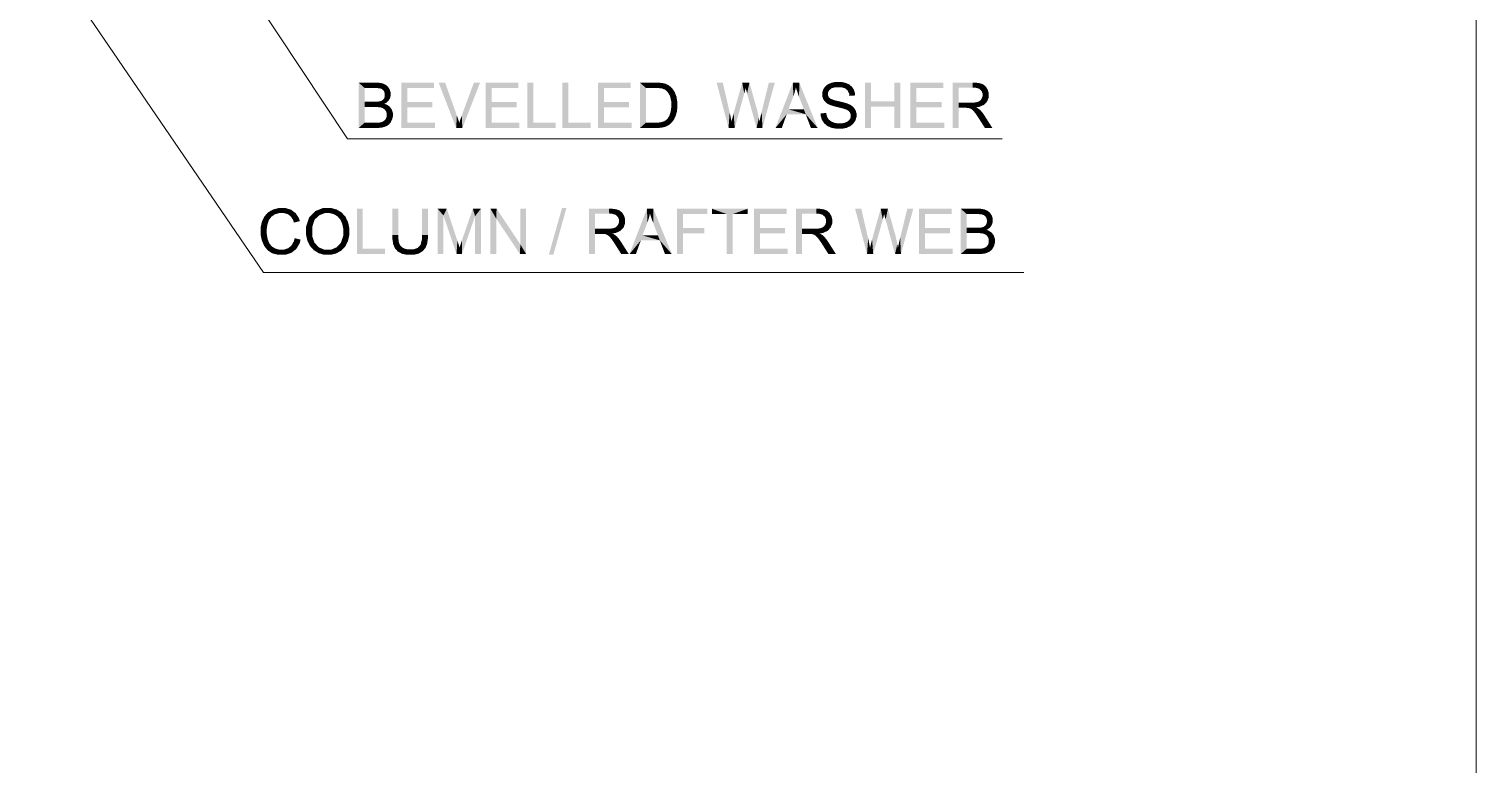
# Model space of a CAD drawing. Header units: millimetres. Extents: x 2 to 579, y 1 to 405.
# Drawn here: x 196.16 to 223.77, y 116.58 to 130.6 of the extents above; entities that cross this region are included whole.
import ezdxf

# ---------------------------------------------------------------- set-up
doc = ezdxf.new("R2010")
doc.units = ezdxf.units.MM
doc.linetypes.add('XKITLINE00', pattern=[0])
doc.layers.add('LinkedObject', color=7, linetype='Continuous', lineweight=0)

# ---------------------------------------------------------------- blocks, each defined once
blk = doc.blocks.new('*A4')
at = {"layer": 'LinkedObject'}
for points in [[(202.45, 129.574), (202.565, 129.109), (202.45, 128.71)], [(202.565, 129.211), (202.565, 129.109), (202.45, 129.574)], [(202.45, 129.574), (202.565, 129.472), (202.565, 129.211)], [(202.738, 129.472), (202.45, 129.574), (202.775, 129.574)], [(202.565, 129.472), (202.45, 129.574), (202.738, 129.472)], [(202.738, 129.472), (202.775, 129.574), (202.784, 129.472)], [(202.775, 129.574), (202.85, 129.466), (202.784, 129.472)], [(202.824, 129.574), (202.85, 129.466), (202.775, 129.574)], [(202.904, 129.561), (202.85, 129.466), (202.824, 129.574)], [(202.85, 129.466), (202.904, 129.561), (202.869, 129.46)], [(202.869, 129.46), (202.904, 129.561), (202.888, 129.454)], [(202.888, 129.454), (202.904, 129.561), (202.934, 129.548)], [(202.934, 129.548), (202.918, 129.431), (202.888, 129.454)], [(202.964, 129.535), (202.918, 129.431), (202.934, 129.548)], [(203.01, 129.494), (202.918, 129.431), (202.964, 129.535)], [(203.376, 129.208), (203.262, 128.71), (203.262, 129.574)], [(203.376, 129.208), (203.262, 129.574), (203.376, 129.472)], [(203.886, 129.472), (203.262, 129.574), (203.886, 129.574)], [(203.376, 129.472), (203.262, 129.574), (203.886, 129.472)], [(204.1, 129.574), (204.311, 128.71), (203.976, 129.574)], [(204.324, 128.946), (204.311, 128.71), (204.1, 129.574)], [(204.766, 129.574), (204.416, 128.946), (204.649, 129.574)], [(204.429, 128.71), (204.416, 128.946), (204.766, 129.574)], [(204.985, 129.208), (204.871, 128.71), (204.871, 129.574)], [(204.985, 129.208), (204.871, 129.574), (204.985, 129.472)], [(205.495, 129.472), (204.871, 129.574), (205.495, 129.574)], [(204.985, 129.472), (204.871, 129.574), (205.495, 129.472)], [(205.782, 129.574), (205.668, 128.71), (205.668, 129.574)], [(205.782, 128.812), (205.668, 128.71), (205.782, 129.574)], [(206.453, 129.574), (206.338, 128.71), (206.338, 129.574)], [(206.453, 128.812), (206.338, 128.71), (206.453, 129.574)], [(207.13, 129.208), (207.016, 128.71), (207.016, 129.574)], [(207.13, 129.208), (207.016, 129.574), (207.13, 129.472)], [(207.641, 129.472), (207.016, 129.574), (207.641, 129.574)], [(207.13, 129.472), (207.016, 129.574), (207.641, 129.472)], [(207.818, 129.574), (207.933, 129.472), (207.818, 128.71)], [(208.114, 129.472), (207.818, 129.574), (208.116, 129.574)], [(207.933, 129.472), (207.818, 129.574), (208.114, 129.472)], [(208.116, 129.574), (208.165, 129.472), (208.114, 129.472)], [(208.166, 129.574), (208.165, 129.472), (208.116, 129.574)], [(208.166, 129.574), (208.239, 129.463), (208.165, 129.472)], [(208.243, 129.568), (208.239, 129.463), (208.166, 129.574)], [(208.27, 129.562), (208.239, 129.463), (208.243, 129.568)], [(208.27, 129.562), (208.262, 129.454), (208.239, 129.463)], [(208.262, 129.454), (208.27, 129.562), (208.294, 129.442)], [(208.37, 129.522), (208.27, 129.562), (208.307, 129.553)], [(208.396, 129.5), (208.27, 129.562), (208.37, 129.522)], [(208.348, 129.393), (208.27, 129.562), (208.396, 129.5)], [(208.294, 129.442), (208.27, 129.562), (208.348, 129.393)], [(209.399, 129.574), (209.509, 128.71), (209.281, 129.574)], [(209.53, 129.007), (209.509, 128.71), (209.399, 129.574)], [(209.77, 129.574), (209.809, 129.368), (209.605, 128.99)], [(209.809, 129.368), (209.77, 129.574), (209.815, 129.389)], [(209.815, 129.389), (209.77, 129.574), (209.828, 129.44)], [(209.828, 129.44), (209.77, 129.574), (209.835, 129.47)], [(209.907, 129.574), (209.835, 129.47), (209.77, 129.574)], [(209.835, 129.47), (209.907, 129.574), (209.838, 129.46)], [(209.838, 129.46), (209.907, 129.574), (209.852, 129.409)], [(209.852, 129.409), (209.907, 129.574), (209.863, 129.368)], [(209.863, 129.368), (209.907, 129.574), (210.03, 129.136)], [(210.391, 129.574), (210.141, 129.018), (210.277, 129.574)], [(210.156, 128.71), (210.141, 129.018), (210.391, 129.574)], [(210.736, 129.574), (210.747, 129.318), (210.404, 128.71)], [(210.747, 129.318), (210.736, 129.574), (210.762, 129.359)], [(210.762, 129.359), (210.736, 129.574), (210.785, 129.442)], [(210.785, 129.442), (210.736, 129.574), (210.794, 129.483)], [(210.859, 129.574), (210.794, 129.483), (210.736, 129.574)], [(210.794, 129.483), (210.859, 129.574), (210.804, 129.448)], [(210.804, 129.448), (210.859, 129.574), (210.835, 129.358)], [(210.835, 129.358), (210.859, 129.574), (210.855, 129.303)], [(210.855, 129.303), (210.859, 129.574), (210.945, 129.065)], [(210.945, 129.065), (210.859, 129.574), (210.981, 128.972)], [(210.981, 128.972), (210.859, 129.574), (211.211, 128.71)], [(211.407, 129.544), (211.454, 129.449), (211.353, 129.501)], [(211.478, 129.469), (211.407, 129.544), (211.442, 129.559)], [(211.454, 129.449), (211.407, 129.544), (211.478, 129.469)], [(211.478, 129.574), (211.553, 129.488), (211.442, 129.559)], [(211.442, 129.559), (211.553, 129.488), (211.478, 129.469)], [(211.557, 129.589), (211.553, 129.488), (211.478, 129.574)], [(211.601, 129.589), (211.553, 129.488), (211.557, 129.589)], [(211.553, 129.488), (211.601, 129.589), (211.605, 129.488)], [(211.601, 129.589), (211.655, 129.488), (211.605, 129.488)], [(211.733, 129.573), (211.601, 129.589), (211.649, 129.589)], [(211.77, 129.558), (211.601, 129.589), (211.733, 129.573)], [(211.73, 129.467), (211.601, 129.589), (211.77, 129.558)], [(211.655, 129.488), (211.601, 129.589), (211.73, 129.467)], [(211.77, 129.558), (211.756, 129.446), (211.73, 129.467)], [(211.807, 129.542), (211.756, 129.446), (211.77, 129.558)], [(211.756, 129.446), (211.807, 129.542), (211.781, 129.425)], [(211.781, 129.425), (211.807, 129.542), (211.883, 129.467)], [(211.883, 129.467), (211.807, 129.542), (211.863, 129.497)], [(212.225, 129.219), (212.111, 128.71), (212.111, 129.574)], [(212.225, 129.219), (212.111, 129.574), (212.225, 129.574)], [(212.788, 129.574), (212.674, 129.219), (212.674, 129.574)], [(212.674, 129.117), (212.674, 129.219), (212.788, 129.574)], [(212.674, 129.117), (212.788, 129.574), (212.788, 128.71)], [(213.094, 129.208), (212.98, 128.71), (212.98, 129.574)], [(213.094, 129.208), (212.98, 129.574), (213.094, 129.472)], [(213.605, 129.472), (212.98, 129.574), (213.605, 129.574)], [(213.094, 129.472), (212.98, 129.574), (213.605, 129.472)], [(213.898, 129.193), (213.784, 128.71), (213.784, 129.574)], [(213.784, 129.574), (213.898, 129.479), (213.898, 129.193)], [(214.171, 129.479), (213.784, 129.574), (214.167, 129.574)], [(213.898, 129.479), (213.784, 129.574), (214.171, 129.479)], [(214.167, 129.574), (214.219, 129.479), (214.171, 129.479)], [(214.312, 129.562), (214.167, 129.574), (214.224, 129.574)], [(214.342, 129.551), (214.167, 129.574), (214.312, 129.562)], [(214.29, 129.459), (214.167, 129.574), (214.342, 129.551)], [(214.219, 129.479), (214.167, 129.574), (214.29, 129.459)], [(214.342, 129.551), (214.312, 129.439), (214.29, 129.459)], [(214.372, 129.539), (214.312, 129.439), (214.342, 129.551)], [(214.312, 129.439), (214.372, 129.539), (214.334, 129.42)], [(214.334, 129.42), (214.372, 129.539), (214.438, 129.468)], [(214.438, 129.468), (214.372, 129.539), (214.42, 129.498)], [(203.031, 129.249), (202.916, 129.249), (202.938, 129.279)], [(203.027, 129.467), (202.918, 129.431), (203.01, 129.494)], [(202.918, 129.431), (203.027, 129.467), (202.928, 129.415)], [(203.027, 129.467), (202.939, 129.399), (202.928, 129.415)], [(202.938, 129.279), (203.061, 129.353), (203.031, 129.249)], [(202.949, 129.317), (203.061, 129.353), (202.938, 129.279)], [(202.939, 129.399), (203.027, 129.467), (202.949, 129.361)], [(202.949, 129.361), (203.027, 129.467), (203.061, 129.353)], [(203.061, 129.353), (202.949, 129.339), (202.949, 129.361)], [(202.949, 129.339), (203.061, 129.353), (202.949, 129.317)], [(203.061, 129.383), (203.027, 129.467), (203.044, 129.44)], [(203.061, 129.353), (203.027, 129.467), (203.061, 129.383)], [(203.031, 129.249), (203.061, 129.353), (203.046, 129.273)], [(203.046, 129.273), (203.061, 129.353), (203.061, 129.325)], [(207.818, 128.71), (207.933, 129.472), (207.933, 128.812)], [(208.396, 129.5), (208.37, 129.357), (208.348, 129.393)], [(208.43, 129.471), (208.37, 129.357), (208.396, 129.5)], [(208.481, 129.397), (208.37, 129.357), (208.43, 129.471)], [(208.37, 129.357), (208.481, 129.397), (208.392, 129.32)], [(208.392, 129.32), (208.481, 129.397), (208.498, 129.352)], [(208.498, 129.352), (208.415, 129.216), (208.392, 129.32)], [(208.515, 129.307), (208.415, 129.216), (208.498, 129.352)], [(208.532, 129.204), (208.415, 129.216), (208.515, 129.307)], [(209.605, 128.99), (209.809, 129.368), (209.627, 128.71)], [(210.03, 129.136), (210.044, 128.71), (209.863, 129.368)], [(210.404, 128.71), (210.747, 129.318), (210.652, 129.065)], [(211.334, 129.473), (211.297, 129.35), (211.315, 129.444)], [(211.43, 129.43), (211.297, 129.35), (211.334, 129.473)], [(211.315, 129.444), (211.297, 129.35), (211.297, 129.383)], [(211.407, 129.385), (211.297, 129.35), (211.43, 129.43)], [(211.297, 129.35), (211.407, 129.385), (211.407, 129.358)], [(211.407, 129.335), (211.297, 129.35), (211.407, 129.358)], [(211.297, 129.35), (211.407, 129.335), (211.297, 129.321)], [(211.297, 129.321), (211.407, 129.335), (211.312, 129.267)], [(211.312, 129.267), (211.407, 129.335), (211.327, 129.243)], [(211.327, 129.243), (211.407, 129.335), (211.423, 129.296)], [(211.423, 129.296), (211.388, 129.178), (211.327, 129.243)], [(211.353, 129.501), (211.454, 129.449), (211.334, 129.473)], [(211.334, 129.473), (211.454, 129.449), (211.43, 129.43)], [(211.44, 129.281), (211.388, 129.178), (211.423, 129.296)], [(211.388, 129.178), (211.44, 129.281), (211.419, 129.162)], [(211.419, 129.162), (211.44, 129.281), (211.457, 129.266)], [(211.419, 129.162), (211.457, 129.266), (211.443, 129.149)], [(211.443, 129.149), (211.457, 129.266), (211.526, 129.122)], [(211.526, 129.122), (211.457, 129.266), (211.543, 129.235)], [(211.883, 129.467), (211.811, 129.363), (211.781, 129.425)], [(211.902, 129.436), (211.811, 129.363), (211.883, 129.467)], [(211.924, 129.368), (211.811, 129.363), (211.902, 129.436)], [(211.925, 129.33), (211.811, 129.363), (211.924, 129.368)], [(211.811, 129.363), (211.925, 129.33), (211.815, 129.322)], [(214.333, 129.261), (214.414, 129.183), (214.322, 129.243)], [(214.345, 129.279), (214.414, 129.183), (214.333, 129.261)], [(214.438, 129.468), (214.356, 129.369), (214.334, 129.42)], [(214.345, 129.279), (214.474, 129.338), (214.414, 129.183)], [(214.356, 129.318), (214.474, 129.338), (214.345, 129.279)], [(214.456, 129.439), (214.356, 129.369), (214.438, 129.468)], [(214.474, 129.374), (214.356, 129.369), (214.456, 129.439)], [(214.474, 129.338), (214.356, 129.369), (214.474, 129.374)], [(214.356, 129.369), (214.474, 129.338), (214.356, 129.339)], [(214.474, 129.338), (214.356, 129.318), (214.356, 129.339)], [(214.414, 129.183), (214.474, 129.338), (214.444, 129.215)], [(214.444, 129.215), (214.474, 129.338), (214.474, 129.292)], [(202.45, 128.71), (202.565, 129.109), (202.565, 128.812)], [(202.765, 129.109), (202.565, 129.211), (202.752, 129.211)], [(202.565, 129.109), (202.565, 129.211), (202.765, 129.109)], [(202.806, 129.109), (202.752, 129.211), (202.79, 129.211)], [(202.765, 129.109), (202.752, 129.211), (202.806, 129.109)], [(202.844, 129.216), (202.941, 129.17), (202.79, 129.211)], [(202.79, 129.211), (202.941, 129.17), (202.806, 129.109)], [(202.806, 129.109), (202.941, 129.17), (202.869, 129.102)], [(202.861, 129.221), (202.971, 129.185), (202.844, 129.216)], [(202.941, 129.17), (202.844, 129.216), (202.971, 129.185)], [(202.883, 129.228), (202.971, 129.185), (202.861, 129.221)], [(202.941, 129.17), (202.913, 129.087), (202.869, 129.102)], [(202.916, 129.249), (202.971, 129.185), (202.883, 129.228)], [(202.913, 129.087), (202.941, 129.17), (202.948, 129.062)], [(203.016, 129.224), (202.916, 129.249), (203.031, 129.249)], [(202.971, 129.185), (202.916, 129.249), (203.016, 129.224)], [(203.04, 129.119), (202.941, 129.17), (202.98, 129.158)], [(202.948, 129.062), (202.941, 129.17), (203.04, 129.119)], [(202.948, 129.062), (203.04, 129.119), (202.96, 129.045)], [(202.96, 129.045), (203.04, 129.119), (202.973, 129.027)], [(202.973, 129.027), (203.04, 129.119), (203.061, 129.091)], [(203.061, 129.091), (202.985, 128.985), (202.973, 129.027)], [(203.082, 129.063), (202.985, 128.985), (203.061, 129.091)], [(203.103, 128.998), (202.985, 128.985), (203.082, 129.063)], [(203.103, 128.96), (202.985, 128.985), (203.103, 128.998)], [(202.985, 128.985), (203.103, 128.96), (202.985, 128.96)], [(203.376, 129.106), (203.262, 128.71), (203.376, 129.208)], [(203.376, 128.812), (203.262, 128.71), (203.376, 129.106)], [(203.854, 129.106), (203.376, 129.208), (203.854, 129.208)], [(203.376, 129.106), (203.376, 129.208), (203.854, 129.106)], [(204.985, 129.106), (204.871, 128.71), (204.985, 129.208)], [(204.985, 128.812), (204.871, 128.71), (204.985, 129.106)], [(205.463, 129.106), (204.985, 129.208), (205.463, 129.208)], [(204.985, 129.106), (204.985, 129.208), (205.463, 129.106)], [(207.13, 129.106), (207.016, 128.71), (207.13, 129.208)], [(207.13, 128.812), (207.016, 128.71), (207.13, 129.106)], [(207.609, 129.106), (207.13, 129.208), (207.609, 129.208)], [(207.13, 129.106), (207.13, 129.208), (207.609, 129.106)], [(208.392, 128.982), (208.509, 128.972), (208.381, 128.948)], [(208.509, 128.972), (208.392, 128.982), (208.403, 129.016)], [(208.415, 129.099), (208.532, 129.097), (208.403, 129.016)], [(208.403, 129.016), (208.532, 129.097), (208.509, 128.972)], [(208.532, 129.147), (208.415, 129.216), (208.532, 129.204)], [(208.415, 129.216), (208.532, 129.147), (208.415, 129.148)], [(208.532, 129.147), (208.415, 129.099), (208.415, 129.148)], [(208.532, 129.097), (208.415, 129.099), (208.532, 129.147)], [(208.509, 128.972), (208.532, 129.097), (208.521, 129.01)], [(209.54, 128.963), (209.509, 128.71), (209.53, 129.007)], [(209.602, 128.98), (209.627, 128.71), (209.583, 128.9)], [(209.605, 128.99), (209.627, 128.71), (209.602, 128.98)], [(210.054, 129.055), (210.044, 128.71), (210.03, 129.136)], [(210.087, 128.902), (210.044, 128.71), (210.054, 129.055)], [(210.141, 129.018), (210.156, 128.71), (210.128, 128.965)], [(210.619, 128.972), (210.404, 128.71), (210.652, 129.065)], [(210.652, 129.065), (210.981, 128.972), (210.619, 128.972)], [(210.945, 129.065), (210.981, 128.972), (210.652, 129.065)], [(211.377, 128.964), (211.265, 128.987), (211.373, 128.997)], [(211.265, 128.987), (211.312, 128.832), (211.266, 128.944)], [(211.377, 128.964), (211.312, 128.832), (211.265, 128.987)], [(211.327, 129.243), (211.388, 129.178), (211.342, 129.219)], [(211.526, 129.122), (211.543, 129.235), (211.586, 129.108)], [(211.586, 129.108), (211.543, 129.235), (211.612, 129.22)], [(211.586, 129.108), (211.612, 129.22), (211.645, 129.094)], [(211.645, 129.094), (211.612, 129.22), (211.682, 129.204)], [(211.645, 129.094), (211.682, 129.204), (211.722, 129.073)], [(211.722, 129.073), (211.682, 129.204), (211.739, 129.066)], [(211.739, 129.066), (211.682, 129.204), (211.766, 129.056)], [(211.778, 129.176), (211.766, 129.056), (211.682, 129.204)], [(211.804, 129.164), (211.766, 129.056), (211.778, 129.176)], [(211.766, 129.056), (211.804, 129.164), (211.805, 129.03)], [(211.805, 129.03), (211.804, 129.164), (211.841, 129.147)], [(211.805, 129.03), (211.841, 129.147), (211.817, 129.015)], [(211.817, 129.015), (211.841, 129.147), (211.829, 129)], [(211.841, 129.147), (211.915, 129.076), (211.829, 129)], [(211.829, 129), (211.915, 129.076), (211.841, 128.964)], [(211.915, 129.076), (211.841, 129.147), (211.897, 129.103)], [(211.841, 128.964), (211.915, 129.076), (211.933, 129.05)], [(211.841, 128.964), (211.933, 129.05), (211.841, 128.944)], [(211.841, 128.944), (211.933, 129.05), (211.841, 128.924)], [(211.933, 129.05), (211.951, 128.954), (211.841, 128.924)], [(211.951, 128.954), (211.933, 129.05), (211.951, 128.988)], [(212.225, 129.117), (212.111, 128.71), (212.225, 129.219)], [(212.111, 128.71), (212.225, 129.117), (212.225, 128.71)], [(212.225, 129.219), (212.674, 129.117), (212.225, 129.117)], [(212.674, 129.219), (212.674, 129.117), (212.225, 129.219)], [(212.674, 129.117), (212.788, 128.71), (212.674, 128.71)], [(213.094, 129.106), (212.98, 128.71), (213.094, 129.208)], [(213.094, 128.812), (212.98, 128.71), (213.094, 129.106)], [(213.573, 129.106), (213.094, 129.208), (213.573, 129.208)], [(213.094, 129.106), (213.094, 129.208), (213.573, 129.106)], [(213.898, 129.193), (213.898, 129.094), (213.784, 128.71)], [(213.784, 128.71), (213.898, 129.094), (213.898, 128.71)], [(214.031, 129.094), (213.898, 129.193), (214.144, 129.193)], [(213.898, 129.094), (213.898, 129.193), (214.031, 129.094)], [(214.031, 129.094), (214.144, 129.193), (214.053, 129.094)], [(214.053, 129.094), (214.144, 129.193), (214.085, 129.091)], [(214.085, 129.091), (214.144, 129.193), (214.094, 129.089)], [(214.094, 129.089), (214.144, 129.193), (214.108, 129.086)], [(214.108, 129.086), (214.144, 129.193), (214.134, 129.075)], [(214.134, 129.075), (214.144, 129.193), (214.183, 129.193)], [(214.134, 129.075), (214.183, 129.193), (214.146, 129.066)], [(214.183, 129.193), (214.231, 129.103), (214.146, 129.066)], [(214.146, 129.066), (214.231, 129.103), (214.159, 129.058)], [(214.231, 129.103), (214.188, 129.029), (214.159, 129.058)], [(214.244, 129.201), (214.231, 129.103), (214.183, 129.193)], [(214.254, 129.092), (214.188, 129.029), (214.231, 129.103)], [(214.188, 129.029), (214.254, 129.092), (214.204, 129.009)], [(214.204, 129.009), (214.254, 129.092), (214.221, 128.988)], [(214.221, 128.988), (214.254, 129.092), (214.3, 129.06)], [(214.3, 129.06), (214.262, 128.929), (214.221, 128.988)], [(214.231, 129.103), (214.244, 129.201), (214.293, 129.112)], [(214.266, 129.209), (214.414, 129.183), (214.244, 129.201)], [(214.385, 129.152), (214.244, 129.201), (214.414, 129.183)], [(214.293, 129.112), (214.244, 129.201), (214.385, 129.152)], [(214.3, 129.06), (214.254, 129.092), (214.288, 129.071)], [(214.325, 129.037), (214.262, 128.929), (214.3, 129.06)], [(214.372, 128.98), (214.262, 128.929), (214.325, 129.037)], [(214.262, 128.929), (214.372, 128.98), (214.287, 128.89)], [(214.288, 129.217), (214.414, 129.183), (214.266, 129.209)], [(214.287, 128.89), (214.372, 128.98), (214.394, 128.945)], [(214.414, 129.183), (214.288, 129.217), (214.322, 129.243)], [(202.565, 128.812), (202.78, 128.71), (202.45, 128.71)], [(202.78, 128.812), (202.78, 128.71), (202.565, 128.812)], [(202.78, 128.812), (202.821, 128.71), (202.78, 128.71)], [(202.808, 128.812), (202.821, 128.71), (202.78, 128.812)], [(202.847, 128.814), (202.891, 128.717), (202.808, 128.812)], [(202.808, 128.812), (202.891, 128.717), (202.821, 128.71)], [(202.858, 128.816), (202.891, 128.717), (202.847, 128.814)], [(202.919, 128.724), (202.858, 128.816), (202.878, 128.82)], [(202.891, 128.717), (202.858, 128.816), (202.919, 128.724)], [(202.911, 128.831), (203.014, 128.767), (202.878, 128.82)], [(202.878, 128.82), (203.014, 128.767), (202.919, 128.724)], [(202.924, 128.84), (203.014, 128.767), (202.911, 128.831)], [(202.919, 128.724), (203.014, 128.767), (202.948, 128.732)], [(203.014, 128.767), (202.924, 128.84), (202.938, 128.848)], [(202.96, 128.872), (203.033, 128.781), (202.938, 128.848)], [(202.938, 128.848), (203.033, 128.781), (203.014, 128.767)], [(202.948, 128.732), (203.014, 128.767), (202.995, 128.753)], [(203.077, 128.848), (202.96, 128.872), (202.977, 128.903)], [(203.064, 128.821), (202.96, 128.872), (203.077, 128.848)], [(203.033, 128.781), (202.96, 128.872), (203.064, 128.821)], [(202.977, 128.903), (203.103, 128.96), (203.077, 128.848)], [(202.985, 128.94), (203.103, 128.96), (202.977, 128.903)], [(203.103, 128.96), (202.985, 128.94), (202.985, 128.96)], [(203.077, 128.848), (203.103, 128.96), (203.09, 128.874)], [(203.09, 128.874), (203.103, 128.96), (203.103, 128.93)], [(203.262, 128.71), (203.376, 128.812), (203.906, 128.71)], [(203.906, 128.71), (203.376, 128.812), (203.906, 128.812)], [(204.338, 128.908), (204.311, 128.71), (204.324, 128.946)], [(204.361, 128.838), (204.311, 128.71), (204.338, 128.908)], [(204.37, 128.805), (204.311, 128.71), (204.361, 128.838)], [(204.311, 128.71), (204.37, 128.805), (204.429, 128.71)], [(204.38, 128.84), (204.429, 128.71), (204.37, 128.805)], [(204.403, 128.911), (204.429, 128.71), (204.38, 128.84)], [(204.416, 128.946), (204.429, 128.71), (204.403, 128.911)], [(204.871, 128.71), (204.985, 128.812), (205.515, 128.71)], [(205.515, 128.71), (204.985, 128.812), (205.515, 128.812)], [(205.668, 128.71), (205.782, 128.812), (206.207, 128.71)], [(206.207, 128.71), (205.782, 128.812), (206.207, 128.812)], [(206.338, 128.71), (206.453, 128.812), (206.878, 128.71)], [(206.878, 128.71), (206.453, 128.812), (206.878, 128.812)], [(207.016, 128.71), (207.13, 128.812), (207.66, 128.71)], [(207.66, 128.71), (207.13, 128.812), (207.66, 128.812)], [(207.933, 128.812), (208.13, 128.71), (207.818, 128.71)], [(208.117, 128.812), (208.13, 128.71), (207.933, 128.812)], [(208.117, 128.812), (208.169, 128.71), (208.13, 128.71)], [(208.16, 128.812), (208.169, 128.71), (208.117, 128.812)], [(208.269, 128.725), (208.16, 128.812), (208.227, 128.82)], [(208.238, 128.717), (208.16, 128.812), (208.269, 128.725)], [(208.169, 128.71), (208.16, 128.812), (208.238, 128.717)], [(208.251, 128.828), (208.269, 128.725), (208.227, 128.82)], [(208.275, 128.836), (208.269, 128.725), (208.251, 128.828)], [(208.269, 128.725), (208.275, 128.836), (208.299, 128.732)], [(208.372, 128.768), (208.275, 128.836), (208.314, 128.858)], [(208.35, 128.754), (208.275, 128.836), (208.372, 128.768)], [(208.299, 128.732), (208.275, 128.836), (208.35, 128.754)], [(208.329, 128.873), (208.393, 128.782), (208.314, 128.858)], [(208.314, 128.858), (208.393, 128.782), (208.372, 128.768)], [(208.45, 128.846), (208.329, 128.873), (208.349, 128.893)], [(208.432, 128.821), (208.329, 128.873), (208.45, 128.846)], [(208.393, 128.782), (208.329, 128.873), (208.432, 128.821)], [(208.349, 128.893), (208.509, 128.972), (208.45, 128.846)], [(208.381, 128.948), (208.509, 128.972), (208.349, 128.893)], [(208.45, 128.846), (208.509, 128.972), (208.468, 128.871)], [(208.468, 128.871), (208.509, 128.972), (208.498, 128.934)], [(209.558, 128.875), (209.509, 128.71), (209.54, 128.963)], [(209.566, 128.831), (209.509, 128.71), (209.558, 128.875)], [(209.566, 128.831), (209.627, 128.71), (209.509, 128.71)], [(209.583, 128.9), (209.627, 128.71), (209.566, 128.831)], [(210.098, 128.831), (210.044, 128.71), (210.087, 128.902)], [(210.098, 128.831), (210.156, 128.71), (210.044, 128.71)], [(210.107, 128.872), (210.156, 128.71), (210.098, 128.831)], [(210.128, 128.965), (210.156, 128.71), (210.107, 128.872)], [(210.404, 128.71), (210.619, 128.972), (210.525, 128.71)], [(210.981, 128.972), (211.211, 128.71), (211.081, 128.71)], [(211.266, 128.944), (211.312, 128.832), (211.29, 128.866)], [(211.395, 128.911), (211.312, 128.832), (211.377, 128.964)], [(211.312, 128.832), (211.395, 128.911), (211.335, 128.798)], [(211.335, 128.798), (211.395, 128.911), (211.397, 128.746)], [(211.409, 128.89), (211.397, 128.746), (211.395, 128.911)], [(211.422, 128.869), (211.397, 128.746), (211.409, 128.89)], [(211.422, 128.869), (211.436, 128.729), (211.397, 128.746)], [(211.466, 128.836), (211.436, 128.729), (211.422, 128.869)], [(211.436, 128.729), (211.466, 128.836), (211.476, 128.712)], [(211.495, 128.823), (211.476, 128.712), (211.466, 128.836)], [(211.525, 128.81), (211.476, 128.712), (211.495, 128.823)], [(211.525, 128.81), (211.574, 128.695), (211.476, 128.712)], [(211.591, 128.797), (211.574, 128.695), (211.525, 128.81)], [(211.591, 128.797), (211.632, 128.695), (211.574, 128.695)], [(211.627, 128.797), (211.632, 128.695), (211.591, 128.797)], [(211.627, 128.797), (211.679, 128.695), (211.632, 128.695)], [(211.66, 128.797), (211.679, 128.695), (211.627, 128.797)], [(211.718, 128.807), (211.798, 128.729), (211.66, 128.797)], [(211.66, 128.797), (211.798, 128.729), (211.679, 128.695)], [(211.679, 128.695), (211.798, 128.729), (211.762, 128.712)], [(211.743, 128.817), (211.892, 128.793), (211.718, 128.807)], [(211.835, 128.746), (211.718, 128.807), (211.892, 128.793)], [(211.798, 128.729), (211.718, 128.807), (211.835, 128.746)], [(211.768, 128.826), (211.892, 128.793), (211.743, 128.817)], [(211.805, 128.853), (211.912, 128.824), (211.768, 128.826)], [(211.768, 128.826), (211.912, 128.824), (211.892, 128.793)], [(211.817, 128.87), (211.931, 128.854), (211.805, 128.853)], [(211.912, 128.824), (211.805, 128.853), (211.931, 128.854)], [(211.829, 128.887), (211.931, 128.854), (211.817, 128.87)], [(211.829, 128.887), (211.951, 128.954), (211.931, 128.854)], [(211.841, 128.924), (211.951, 128.954), (211.829, 128.887)], [(211.931, 128.854), (211.951, 128.954), (211.951, 128.919)], [(212.98, 128.71), (213.094, 128.812), (213.625, 128.71)], [(213.625, 128.71), (213.094, 128.812), (213.625, 128.812)], [(214.287, 128.89), (214.394, 128.945), (214.401, 128.71)], [(214.401, 128.71), (214.394, 128.945), (214.544, 128.71)], [(200.729, 127.106), (200.783, 127.015), (200.655, 127.03)], [(200.776, 127.132), (200.783, 127.015), (200.729, 127.106)], [(200.824, 127.158), (200.933, 127.087), (200.776, 127.132)], [(200.776, 127.132), (200.933, 127.087), (200.85, 127.063)], [(200.783, 127.015), (200.776, 127.132), (200.817, 127.039)], [(200.817, 127.039), (200.776, 127.132), (200.85, 127.063)], [(200.928, 127.184), (200.933, 127.087), (200.824, 127.158)], [(200.986, 127.184), (200.933, 127.087), (200.928, 127.184)], [(200.933, 127.087), (200.986, 127.184), (200.983, 127.087)], [(200.986, 127.184), (201.026, 127.087), (200.983, 127.087)], [(201.159, 127.151), (200.986, 127.184), (201.05, 127.184)], [(201.203, 127.118), (200.986, 127.184), (201.159, 127.151)], [(201.098, 127.065), (200.986, 127.184), (201.203, 127.118)], [(201.026, 127.087), (200.986, 127.184), (201.098, 127.065)], [(201.098, 127.065), (201.203, 127.118), (201.127, 127.044)], [(201.203, 127.118), (201.155, 127.022), (201.127, 127.044)], [(201.155, 127.022), (201.203, 127.118), (201.199, 126.953)], [(201.199, 126.953), (201.203, 127.118), (201.326, 126.933)], [(201.309, 126.993), (201.203, 127.118), (201.248, 127.085)], [(201.326, 126.933), (201.203, 127.118), (201.309, 126.993)], [(201.562, 127.063), (201.447, 126.726), (201.504, 127.002)], [(201.608, 126.961), (201.447, 126.726), (201.562, 127.063)], [(201.769, 127.184), (201.562, 127.063), (201.62, 127.124)], [(201.86, 127.184), (201.562, 127.063), (201.769, 127.184)], [(201.8, 127.086), (201.562, 127.063), (201.86, 127.184)], [(201.695, 127.044), (201.562, 127.063), (201.8, 127.086)], [(201.562, 127.063), (201.695, 127.044), (201.652, 127.002)], [(201.608, 126.961), (201.562, 127.063), (201.652, 127.002)], [(201.8, 127.086), (201.86, 127.184), (201.861, 127.086)], [(201.86, 127.184), (201.903, 127.086), (201.861, 127.086)], [(202.028, 127.156), (201.86, 127.184), (201.92, 127.184)], [(202.076, 127.127), (201.86, 127.184), (202.028, 127.156)], [(201.981, 127.064), (201.86, 127.184), (202.076, 127.127)], [(201.903, 127.086), (201.86, 127.184), (201.981, 127.064)], [(201.981, 127.064), (202.076, 127.127), (202.015, 127.043)], [(202.076, 127.127), (202.049, 127.021), (202.015, 127.043)], [(202.049, 127.021), (202.076, 127.127), (202.101, 126.96)], [(202.197, 127.019), (202.076, 127.127), (202.124, 127.099)], [(202.222, 126.968), (202.076, 127.127), (202.197, 127.019)], [(202.101, 126.96), (202.076, 127.127), (202.222, 126.968)], [(202.529, 127.17), (202.415, 126.306), (202.415, 127.17)], [(202.529, 126.408), (202.415, 126.306), (202.529, 127.17)], [(203.206, 127.17), (203.092, 126.67), (203.092, 127.17)], [(203.206, 126.671), (203.092, 126.67), (203.206, 127.17)], [(203.772, 127.17), (203.657, 126.671), (203.657, 127.17)], [(203.772, 126.67), (203.657, 126.671), (203.772, 127.17)], [(203.958, 127.17), (204.068, 127.041), (203.958, 126.306)], [(204.068, 127.041), (203.958, 127.17), (204.13, 127.17)], [(204.068, 127.041), (204.13, 127.17), (204.317, 126.306)], [(204.317, 126.306), (204.13, 127.17), (204.334, 126.558)], [(204.629, 127.17), (204.672, 127.029), (204.421, 126.569)], [(204.782, 127.17), (204.672, 127.029), (204.629, 127.17)], [(204.672, 126.306), (204.782, 127.17), (204.782, 126.306)], [(204.672, 127.029), (204.782, 127.17), (204.672, 126.306)], [(204.965, 127.17), (205.074, 126.984), (204.965, 126.306)], [(205.074, 126.984), (204.965, 127.17), (205.082, 127.17)], [(205.074, 126.984), (205.082, 127.17), (205.527, 126.306)], [(205.527, 126.306), (205.082, 127.17), (205.535, 126.491)], [(205.645, 127.17), (205.535, 126.491), (205.535, 127.17)], [(205.645, 126.306), (205.535, 126.491), (205.645, 127.17)], [(206.415, 127.183), (206.079, 126.291), (206.33, 127.183)], [(206.165, 126.291), (206.079, 126.291), (206.415, 127.183)], [(206.959, 126.789), (206.845, 126.306), (206.845, 127.17)], [(206.845, 127.17), (206.959, 127.075), (206.959, 126.789)], [(207.232, 127.075), (206.845, 127.17), (207.227, 127.17)], [(206.959, 127.075), (206.845, 127.17), (207.232, 127.075)], [(207.227, 127.17), (207.28, 127.075), (207.232, 127.075)], [(207.372, 127.158), (207.227, 127.17), (207.285, 127.17)], [(207.402, 127.146), (207.227, 127.17), (207.372, 127.158)], [(207.35, 127.055), (207.227, 127.17), (207.402, 127.146)], [(207.28, 127.075), (207.227, 127.17), (207.35, 127.055)], [(207.402, 127.146), (207.372, 127.035), (207.35, 127.055)], [(207.432, 127.135), (207.372, 127.035), (207.402, 127.146)], [(207.372, 127.035), (207.432, 127.135), (207.395, 127.015)], [(207.395, 127.015), (207.432, 127.135), (207.498, 127.064)], [(207.498, 127.064), (207.417, 126.965), (207.395, 127.015)], [(207.516, 127.035), (207.417, 126.965), (207.498, 127.064)], [(207.498, 127.064), (207.432, 127.135), (207.48, 127.094)], [(207.951, 127.17), (207.962, 126.914), (207.619, 126.306)], [(207.962, 126.914), (207.951, 127.17), (207.977, 126.955)], [(207.977, 126.955), (207.951, 127.17), (208, 127.037)], [(208, 127.037), (207.951, 127.17), (208.009, 127.079)], [(208.074, 127.17), (208.009, 127.079), (207.951, 127.17)], [(208.009, 127.079), (208.074, 127.17), (208.019, 127.044)], [(208.019, 127.044), (208.074, 127.17), (208.05, 126.954)], [(208.05, 126.954), (208.074, 127.17), (208.07, 126.899)], [(208.07, 126.899), (208.074, 127.17), (208.161, 126.661)], [(208.161, 126.661), (208.074, 127.17), (208.196, 126.567)], [(208.196, 126.567), (208.074, 127.17), (208.426, 126.306)], [(208.638, 126.8), (208.524, 126.306), (208.524, 127.17)], [(208.638, 126.8), (208.524, 127.17), (208.638, 127.068)], [(209.107, 127.068), (208.524, 127.17), (209.107, 127.17)], [(208.638, 127.068), (208.524, 127.17), (209.107, 127.068)], [(209.191, 127.17), (209.475, 127.068), (209.191, 127.068)], [(209.589, 127.068), (209.475, 127.068), (209.191, 127.17)], [(209.589, 127.068), (209.191, 127.17), (209.875, 127.17)], [(209.475, 126.306), (209.589, 127.068), (209.589, 126.306)], [(209.475, 127.068), (209.589, 127.068), (209.475, 126.306)], [(209.589, 127.068), (209.875, 127.17), (209.875, 127.068)], [(210.108, 126.803), (209.994, 126.306), (209.994, 127.17)], [(210.108, 126.803), (209.994, 127.17), (210.108, 127.068)], [(210.619, 127.068), (209.994, 127.17), (210.619, 127.17)], [(210.108, 127.068), (209.994, 127.17), (210.619, 127.068)], [(210.912, 126.789), (210.798, 126.306), (210.798, 127.17)], [(210.798, 127.17), (210.912, 127.075), (210.912, 126.789)], [(211.185, 127.075), (210.798, 127.17), (211.181, 127.17)], [(210.912, 127.075), (210.798, 127.17), (211.185, 127.075)], [(211.181, 127.17), (211.233, 127.075), (211.185, 127.075)], [(211.326, 127.158), (211.181, 127.17), (211.238, 127.17)], [(211.356, 127.146), (211.181, 127.17), (211.326, 127.158)], [(211.304, 127.055), (211.181, 127.17), (211.356, 127.146)], [(211.233, 127.075), (211.181, 127.17), (211.304, 127.055)], [(211.356, 127.146), (211.326, 127.035), (211.304, 127.055)], [(211.386, 127.135), (211.326, 127.035), (211.356, 127.146)], [(211.326, 127.035), (211.386, 127.135), (211.348, 127.015)], [(211.348, 127.015), (211.386, 127.135), (211.452, 127.064)], [(211.452, 127.064), (211.37, 126.965), (211.348, 127.015)], [(211.47, 127.035), (211.37, 126.965), (211.452, 127.064)], [(211.452, 127.064), (211.386, 127.135), (211.434, 127.094)], [(212.042, 127.17), (212.152, 126.306), (211.924, 127.17)], [(212.173, 126.603), (212.152, 126.306), (212.042, 127.17)], [(212.413, 127.17), (212.452, 126.964), (212.248, 126.586)], [(212.452, 126.964), (212.413, 127.17), (212.458, 126.985)], [(212.458, 126.985), (212.413, 127.17), (212.471, 127.035)], [(212.471, 127.035), (212.413, 127.17), (212.478, 127.065)], [(212.55, 127.17), (212.478, 127.065), (212.413, 127.17)], [(212.478, 127.065), (212.55, 127.17), (212.481, 127.056)], [(212.481, 127.056), (212.55, 127.17), (212.495, 127.005)], [(212.495, 127.005), (212.55, 127.17), (212.506, 126.964)], [(212.506, 126.964), (212.55, 127.17), (212.673, 126.732)], [(213.034, 127.17), (212.784, 126.614), (212.92, 127.17)], [(212.799, 126.306), (212.784, 126.614), (213.034, 127.17)], [(213.257, 126.803), (213.143, 126.306), (213.143, 127.17)], [(213.257, 126.803), (213.143, 127.17), (213.257, 127.068)], [(213.768, 127.068), (213.143, 127.17), (213.768, 127.17)], [(213.257, 127.068), (213.143, 127.17), (213.768, 127.068)], [(213.941, 127.17), (214.055, 126.705), (213.941, 126.306)], [(214.055, 126.807), (214.055, 126.705), (213.941, 127.17)], [(213.941, 127.17), (214.055, 127.068), (214.055, 126.807)], [(214.228, 127.068), (213.941, 127.17), (214.265, 127.17)], [(214.055, 127.068), (213.941, 127.17), (214.228, 127.068)], [(214.228, 127.068), (214.265, 127.17), (214.275, 127.068)], [(214.265, 127.17), (214.34, 127.062), (214.275, 127.068)], [(214.315, 127.17), (214.34, 127.062), (214.265, 127.17)], [(214.394, 127.157), (214.34, 127.062), (214.315, 127.17)], [(214.34, 127.062), (214.394, 127.157), (214.36, 127.056)], [(214.36, 127.056), (214.394, 127.157), (214.379, 127.05)], [(214.379, 127.05), (214.394, 127.157), (214.424, 127.143)], [(214.424, 127.143), (214.408, 127.027), (214.379, 127.05)], [(214.454, 127.13), (214.408, 127.027), (214.424, 127.143)], [(214.501, 127.09), (214.408, 127.027), (214.454, 127.13)], [(214.518, 127.063), (214.408, 127.027), (214.501, 127.09)], [(214.408, 127.027), (214.518, 127.063), (214.419, 127.011)], [(214.518, 127.063), (214.429, 126.994), (214.419, 127.011)], [(214.429, 126.994), (214.518, 127.063), (214.439, 126.957)], [(214.439, 126.957), (214.518, 127.063), (214.552, 126.949)], [(214.552, 126.978), (214.518, 127.063), (214.535, 127.035)], [(214.552, 126.949), (214.518, 127.063), (214.552, 126.978)], [(200.709, 126.87), (200.578, 126.812), (200.604, 126.929)], [(200.696, 126.787), (200.578, 126.812), (200.709, 126.87)], [(200.578, 126.812), (200.696, 126.787), (200.578, 126.744)], [(200.578, 126.744), (200.696, 126.787), (200.696, 126.745)], [(200.723, 126.911), (200.604, 126.929), (200.63, 126.98)], [(200.709, 126.87), (200.604, 126.929), (200.723, 126.911)], [(200.655, 127.03), (200.783, 127.015), (200.63, 126.98)], [(200.63, 126.98), (200.783, 127.015), (200.736, 126.951)], [(200.723, 126.911), (200.63, 126.98), (200.736, 126.951)], [(201.199, 126.953), (201.326, 126.933), (201.214, 126.906)], [(201.504, 127.002), (201.447, 126.726), (201.447, 126.834)], [(201.564, 126.822), (201.447, 126.726), (201.608, 126.961)], [(201.447, 126.726), (201.564, 126.822), (201.564, 126.724)], [(202.101, 126.96), (202.222, 126.968), (202.119, 126.921)], [(202.222, 126.968), (202.137, 126.881), (202.119, 126.921)], [(202.137, 126.881), (202.222, 126.968), (202.155, 126.789)], [(202.155, 126.789), (202.222, 126.968), (202.272, 126.801)], [(202.155, 126.737), (202.272, 126.801), (202.272, 126.736)], [(202.155, 126.789), (202.272, 126.801), (202.155, 126.737)], [(202.272, 126.801), (202.222, 126.968), (202.247, 126.917)], [(203.958, 126.306), (204.068, 127.041), (204.068, 126.306)], [(204.421, 126.569), (204.672, 127.029), (204.42, 126.306)], [(204.965, 126.306), (205.074, 126.984), (205.074, 126.306)], [(206.959, 126.789), (206.959, 126.689), (206.845, 126.306)], [(207.091, 126.689), (206.959, 126.789), (207.204, 126.789)], [(206.959, 126.689), (206.959, 126.789), (207.091, 126.689)], [(207.091, 126.689), (207.204, 126.789), (207.113, 126.689)], [(207.113, 126.689), (207.204, 126.789), (207.145, 126.687)], [(207.145, 126.687), (207.204, 126.789), (207.155, 126.685)], [(207.155, 126.685), (207.204, 126.789), (207.168, 126.682)], [(207.168, 126.682), (207.204, 126.789), (207.194, 126.67)], [(207.194, 126.67), (207.204, 126.789), (207.243, 126.789)], [(207.194, 126.67), (207.243, 126.789), (207.207, 126.662)], [(207.243, 126.789), (207.291, 126.699), (207.207, 126.662)], [(207.305, 126.797), (207.291, 126.699), (207.243, 126.789)], [(207.291, 126.699), (207.305, 126.797), (207.353, 126.707)], [(207.327, 126.805), (207.475, 126.779), (207.305, 126.797)], [(207.445, 126.747), (207.305, 126.797), (207.475, 126.779)], [(207.353, 126.707), (207.305, 126.797), (207.445, 126.747)], [(207.349, 126.813), (207.475, 126.779), (207.327, 126.805)], [(207.475, 126.779), (207.349, 126.813), (207.382, 126.839)], [(207.394, 126.857), (207.475, 126.779), (207.382, 126.839)], [(207.405, 126.875), (207.475, 126.779), (207.394, 126.857)], [(207.405, 126.875), (207.534, 126.934), (207.475, 126.779)], [(207.417, 126.913), (207.534, 126.934), (207.405, 126.875)], [(207.534, 126.97), (207.417, 126.965), (207.516, 127.035)], [(207.534, 126.934), (207.417, 126.965), (207.534, 126.97)], [(207.417, 126.965), (207.534, 126.934), (207.417, 126.934)], [(207.534, 126.934), (207.417, 126.913), (207.417, 126.934)], [(207.475, 126.779), (207.534, 126.934), (207.505, 126.81)], [(207.505, 126.81), (207.534, 126.934), (207.534, 126.888)], [(207.619, 126.306), (207.962, 126.914), (207.867, 126.661)], [(208.638, 126.698), (208.524, 126.306), (208.638, 126.8)], [(209.044, 126.698), (208.638, 126.8), (209.044, 126.8)], [(208.638, 126.698), (208.638, 126.8), (209.044, 126.698)], [(210.108, 126.701), (209.994, 126.306), (210.108, 126.803)], [(210.587, 126.701), (210.108, 126.803), (210.587, 126.803)], [(210.108, 126.701), (210.108, 126.803), (210.587, 126.701)], [(210.912, 126.789), (210.912, 126.689), (210.798, 126.306)], [(211.045, 126.689), (210.912, 126.789), (211.158, 126.789)], [(210.912, 126.689), (210.912, 126.789), (211.045, 126.689)], [(211.045, 126.689), (211.158, 126.789), (211.067, 126.689)], [(211.067, 126.689), (211.158, 126.789), (211.099, 126.687)], [(211.099, 126.687), (211.158, 126.789), (211.108, 126.685)], [(211.108, 126.685), (211.158, 126.789), (211.122, 126.682)], [(211.122, 126.682), (211.158, 126.789), (211.148, 126.67)], [(211.148, 126.67), (211.158, 126.789), (211.197, 126.789)], [(211.148, 126.67), (211.197, 126.789), (211.16, 126.662)], [(211.197, 126.789), (211.245, 126.699), (211.16, 126.662)], [(211.258, 126.797), (211.245, 126.699), (211.197, 126.789)], [(211.245, 126.699), (211.258, 126.797), (211.307, 126.707)], [(211.28, 126.805), (211.428, 126.779), (211.258, 126.797)], [(211.399, 126.747), (211.258, 126.797), (211.428, 126.779)], [(211.307, 126.707), (211.258, 126.797), (211.399, 126.747)], [(211.302, 126.813), (211.428, 126.779), (211.28, 126.805)], [(211.428, 126.779), (211.302, 126.813), (211.336, 126.839)], [(211.347, 126.857), (211.428, 126.779), (211.336, 126.839)], [(211.359, 126.875), (211.428, 126.779), (211.347, 126.857)], [(211.359, 126.875), (211.488, 126.934), (211.428, 126.779)], [(211.37, 126.913), (211.488, 126.934), (211.359, 126.875)], [(211.488, 126.97), (211.37, 126.965), (211.47, 127.035)], [(211.488, 126.934), (211.37, 126.965), (211.488, 126.97)], [(211.37, 126.965), (211.488, 126.934), (211.37, 126.934)], [(211.488, 126.934), (211.37, 126.913), (211.37, 126.934)], [(211.428, 126.779), (211.488, 126.934), (211.458, 126.81)], [(211.458, 126.81), (211.488, 126.934), (211.488, 126.888)], [(212.248, 126.586), (212.452, 126.964), (212.27, 126.306)], [(212.673, 126.732), (212.687, 126.306), (212.506, 126.964)], [(213.257, 126.701), (213.143, 126.306), (213.257, 126.803)], [(213.736, 126.701), (213.257, 126.803), (213.736, 126.803)], [(213.257, 126.701), (213.257, 126.803), (213.736, 126.701)], [(214.255, 126.705), (214.055, 126.807), (214.242, 126.807)], [(214.055, 126.705), (214.055, 126.807), (214.255, 126.705)], [(214.296, 126.705), (214.242, 126.807), (214.28, 126.807)], [(214.255, 126.705), (214.242, 126.807), (214.296, 126.705)], [(214.335, 126.812), (214.431, 126.765), (214.28, 126.807)], [(214.28, 126.807), (214.431, 126.765), (214.296, 126.705)], [(214.296, 126.705), (214.431, 126.765), (214.36, 126.698)], [(214.351, 126.817), (214.461, 126.78), (214.335, 126.812)], [(214.431, 126.765), (214.335, 126.812), (214.461, 126.78)], [(214.373, 126.823), (214.461, 126.78), (214.351, 126.817)], [(214.431, 126.765), (214.404, 126.683), (214.36, 126.698)], [(214.406, 126.845), (214.461, 126.78), (214.373, 126.823)], [(214.404, 126.683), (214.431, 126.765), (214.438, 126.658)], [(214.522, 126.844), (214.406, 126.845), (214.428, 126.875)], [(214.507, 126.82), (214.406, 126.845), (214.522, 126.844)], [(214.461, 126.78), (214.406, 126.845), (214.507, 126.82)], [(214.428, 126.875), (214.552, 126.949), (214.522, 126.844)], [(214.439, 126.912), (214.552, 126.949), (214.428, 126.875)], [(214.53, 126.715), (214.431, 126.765), (214.47, 126.754)], [(214.438, 126.658), (214.431, 126.765), (214.53, 126.715)], [(214.552, 126.949), (214.439, 126.935), (214.439, 126.957)], [(214.439, 126.935), (214.552, 126.949), (214.439, 126.912)], [(214.522, 126.844), (214.552, 126.949), (214.537, 126.869)], [(214.537, 126.869), (214.552, 126.949), (214.552, 126.921)], [(200.696, 126.745), (200.578, 126.682), (200.578, 126.744)], [(200.696, 126.69), (200.578, 126.682), (200.696, 126.745)], [(200.696, 126.69), (200.624, 126.513), (200.578, 126.682)], [(200.578, 126.682), (200.624, 126.513), (200.601, 126.566)], [(200.712, 126.593), (200.624, 126.513), (200.696, 126.69)], [(200.624, 126.513), (200.712, 126.593), (200.728, 126.552)], [(200.744, 126.511), (200.624, 126.513), (200.728, 126.552)], [(200.624, 126.513), (200.757, 126.348), (200.647, 126.459)], [(200.744, 126.511), (200.757, 126.348), (200.624, 126.513)], [(200.794, 126.45), (200.757, 126.348), (200.744, 126.511)], [(201.17, 126.472), (201.341, 126.58), (201.212, 126.365)], [(201.215, 126.554), (201.341, 126.58), (201.17, 126.472)], [(201.212, 126.365), (201.341, 126.58), (201.259, 126.402)], [(201.341, 126.58), (201.215, 126.554), (201.227, 126.609)], [(201.259, 126.402), (201.341, 126.58), (201.323, 126.509)], [(201.447, 126.726), (201.564, 126.646), (201.447, 126.669)], [(201.564, 126.646), (201.447, 126.726), (201.564, 126.724)], [(201.447, 126.669), (201.564, 126.646), (201.471, 126.562)], [(201.471, 126.562), (201.564, 126.646), (201.496, 126.511)], [(201.496, 126.511), (201.564, 126.646), (201.606, 126.523)], [(201.606, 126.523), (201.594, 126.379), (201.496, 126.511)], [(201.496, 126.511), (201.594, 126.379), (201.521, 126.46)], [(201.648, 126.478), (201.594, 126.379), (201.606, 126.523)], [(202.219, 126.501), (202.072, 126.479), (202.113, 126.525)], [(202.193, 126.449), (202.072, 126.479), (202.219, 126.501)], [(202.113, 126.525), (202.272, 126.736), (202.219, 126.501)], [(202.155, 126.653), (202.272, 126.736), (202.113, 126.525)], [(202.272, 126.736), (202.155, 126.653), (202.155, 126.737)], [(202.219, 126.501), (202.272, 126.736), (202.246, 126.553)], [(202.246, 126.553), (202.272, 126.736), (202.272, 126.671)], [(203.206, 126.671), (203.092, 126.602), (203.092, 126.67)], [(203.206, 126.615), (203.092, 126.602), (203.206, 126.671)], [(203.206, 126.615), (203.125, 126.454), (203.092, 126.602)], [(203.092, 126.602), (203.125, 126.454), (203.109, 126.494)], [(203.217, 126.532), (203.125, 126.454), (203.206, 126.615)], [(203.125, 126.454), (203.217, 126.532), (203.227, 126.505)], [(203.238, 126.478), (203.125, 126.454), (203.227, 126.505)], [(203.631, 126.48), (203.772, 126.67), (203.742, 126.464)], [(203.657, 126.59), (203.772, 126.67), (203.631, 126.48)], [(203.772, 126.67), (203.657, 126.59), (203.657, 126.671)], [(203.742, 126.464), (203.772, 126.67), (203.757, 126.502)], [(203.757, 126.502), (203.772, 126.67), (203.772, 126.605)], [(204.348, 126.516), (204.317, 126.306), (204.334, 126.558)], [(204.369, 126.452), (204.317, 126.306), (204.348, 126.516)], [(204.405, 126.523), (204.42, 126.306), (204.382, 126.454)], [(204.421, 126.569), (204.42, 126.306), (204.405, 126.523)], [(205.535, 126.491), (205.645, 126.306), (205.527, 126.306)], [(206.845, 126.306), (206.959, 126.689), (206.959, 126.306)], [(207.207, 126.662), (207.291, 126.699), (207.22, 126.654)], [(207.291, 126.699), (207.249, 126.625), (207.22, 126.654)], [(207.314, 126.688), (207.249, 126.625), (207.291, 126.699)], [(207.249, 126.625), (207.314, 126.688), (207.265, 126.604)], [(207.265, 126.604), (207.314, 126.688), (207.281, 126.584)], [(207.281, 126.584), (207.314, 126.688), (207.36, 126.656)], [(207.36, 126.656), (207.322, 126.524), (207.281, 126.584)], [(207.36, 126.656), (207.314, 126.688), (207.348, 126.666)], [(207.385, 126.633), (207.322, 126.524), (207.36, 126.656)], [(207.432, 126.575), (207.322, 126.524), (207.385, 126.633)], [(207.322, 126.524), (207.432, 126.575), (207.347, 126.485)], [(207.347, 126.485), (207.432, 126.575), (207.455, 126.541)], [(207.347, 126.485), (207.455, 126.541), (207.461, 126.306)], [(207.461, 126.306), (207.455, 126.541), (207.604, 126.306)], [(207.835, 126.567), (207.619, 126.306), (207.867, 126.661)], [(207.619, 126.306), (207.835, 126.567), (207.74, 126.306)], [(207.867, 126.661), (208.196, 126.567), (207.835, 126.567)], [(208.161, 126.661), (208.196, 126.567), (207.867, 126.661)], [(208.196, 126.567), (208.426, 126.306), (208.296, 126.306)], [(208.524, 126.306), (208.638, 126.698), (208.638, 126.306)], [(210.108, 126.408), (209.994, 126.306), (210.108, 126.701)], [(210.798, 126.306), (210.912, 126.689), (210.912, 126.306)], [(211.16, 126.662), (211.245, 126.699), (211.173, 126.654)], [(211.245, 126.699), (211.202, 126.625), (211.173, 126.654)], [(211.268, 126.688), (211.202, 126.625), (211.245, 126.699)], [(211.202, 126.625), (211.268, 126.688), (211.218, 126.604)], [(211.218, 126.604), (211.268, 126.688), (211.235, 126.584)], [(211.235, 126.584), (211.268, 126.688), (211.314, 126.656)], [(211.314, 126.656), (211.276, 126.524), (211.235, 126.584)], [(211.314, 126.656), (211.268, 126.688), (211.302, 126.666)], [(211.339, 126.633), (211.276, 126.524), (211.314, 126.656)], [(211.386, 126.575), (211.276, 126.524), (211.339, 126.633)], [(211.276, 126.524), (211.386, 126.575), (211.301, 126.485)], [(211.301, 126.485), (211.386, 126.575), (211.408, 126.541)], [(211.301, 126.485), (211.408, 126.541), (211.415, 126.306)], [(211.415, 126.306), (211.408, 126.541), (211.558, 126.306)], [(212.183, 126.559), (212.152, 126.306), (212.173, 126.603)], [(212.201, 126.47), (212.152, 126.306), (212.183, 126.559)], [(212.226, 126.496), (212.27, 126.306), (212.209, 126.426)], [(212.245, 126.575), (212.27, 126.306), (212.226, 126.496)], [(212.248, 126.586), (212.27, 126.306), (212.245, 126.575)], [(212.697, 126.651), (212.687, 126.306), (212.673, 126.732)], [(212.73, 126.498), (212.687, 126.306), (212.697, 126.651)], [(212.741, 126.426), (212.687, 126.306), (212.73, 126.498)], [(212.771, 126.561), (212.799, 126.306), (212.75, 126.467)], [(212.784, 126.614), (212.799, 126.306), (212.771, 126.561)], [(213.257, 126.408), (213.143, 126.306), (213.257, 126.701)], [(213.941, 126.306), (214.055, 126.705), (214.055, 126.408)], [(214.438, 126.658), (214.53, 126.715), (214.451, 126.64)], [(214.568, 126.443), (214.45, 126.468), (214.467, 126.499)], [(214.451, 126.64), (214.53, 126.715), (214.463, 126.622)], [(214.463, 126.622), (214.53, 126.715), (214.551, 126.687)], [(214.551, 126.687), (214.476, 126.58), (214.463, 126.622)], [(214.467, 126.499), (214.593, 126.556), (214.568, 126.443)], [(214.476, 126.536), (214.593, 126.556), (214.467, 126.499)], [(214.572, 126.659), (214.476, 126.58), (214.551, 126.687)], [(214.593, 126.594), (214.476, 126.58), (214.572, 126.659)], [(214.593, 126.556), (214.476, 126.58), (214.593, 126.594)], [(214.476, 126.58), (214.593, 126.556), (214.476, 126.556)], [(214.593, 126.556), (214.476, 126.536), (214.476, 126.556)], [(214.568, 126.443), (214.593, 126.556), (214.58, 126.469)], [(214.58, 126.469), (214.593, 126.556), (214.593, 126.526)], [(200.647, 126.459), (200.757, 126.348), (200.713, 126.376)], [(200.757, 126.348), (200.794, 126.45), (200.828, 126.429)], [(200.862, 126.409), (200.757, 126.348), (200.828, 126.429)], [(200.862, 126.409), (200.984, 126.291), (200.757, 126.348)], [(200.757, 126.348), (200.984, 126.291), (200.801, 126.319)], [(200.801, 126.319), (200.984, 126.291), (200.914, 126.291)], [(200.935, 126.389), (200.984, 126.291), (200.862, 126.409)], [(200.984, 126.291), (200.935, 126.389), (200.974, 126.389)], [(201.022, 126.389), (200.984, 126.291), (200.974, 126.389)], [(201.022, 126.389), (201.212, 126.365), (200.984, 126.291)], [(200.984, 126.291), (201.212, 126.365), (201.051, 126.291)], [(201.104, 126.416), (201.212, 126.365), (201.022, 126.389)], [(201.051, 126.291), (201.212, 126.365), (201.165, 126.328)], [(201.212, 126.365), (201.104, 126.416), (201.137, 126.444)], [(201.17, 126.472), (201.212, 126.365), (201.137, 126.444)], [(201.594, 126.379), (201.648, 126.478), (201.642, 126.35)], [(201.642, 126.35), (201.648, 126.478), (201.69, 126.433)], [(201.69, 126.433), (201.86, 126.291), (201.642, 126.35)], [(201.642, 126.35), (201.86, 126.291), (201.69, 126.32)], [(201.796, 126.389), (201.86, 126.291), (201.69, 126.433)], [(201.69, 126.32), (201.86, 126.291), (201.799, 126.291)], [(201.86, 126.291), (201.796, 126.389), (201.859, 126.389)], [(201.923, 126.389), (201.86, 126.291), (201.859, 126.389)], [(201.86, 126.291), (201.923, 126.389), (201.916, 126.291)], [(201.916, 126.291), (201.923, 126.389), (202.021, 126.318)], [(202.069, 126.344), (201.923, 126.389), (202.03, 126.434)], [(202.021, 126.318), (201.923, 126.389), (202.069, 126.344)], [(202.072, 126.479), (202.118, 126.371), (202.03, 126.434)], [(202.03, 126.434), (202.118, 126.371), (202.069, 126.344)], [(202.118, 126.371), (202.072, 126.479), (202.193, 126.449)], [(202.415, 126.306), (202.529, 126.408), (202.954, 126.306)], [(202.954, 126.306), (202.529, 126.408), (202.954, 126.408)], [(203.238, 126.478), (203.236, 126.333), (203.125, 126.454)], [(203.125, 126.454), (203.236, 126.333), (203.142, 126.414)], [(203.142, 126.414), (203.236, 126.333), (203.197, 126.354)], [(203.274, 126.437), (203.236, 126.333), (203.238, 126.478)], [(203.236, 126.333), (203.274, 126.437), (203.299, 126.423)], [(203.325, 126.408), (203.236, 126.333), (203.299, 126.423)], [(203.325, 126.408), (203.434, 126.291), (203.236, 126.333)], [(203.236, 126.333), (203.434, 126.291), (203.274, 126.312)], [(203.274, 126.312), (203.434, 126.291), (203.373, 126.291)], [(203.387, 126.394), (203.434, 126.291), (203.325, 126.408)], [(203.434, 126.291), (203.387, 126.394), (203.424, 126.394)], [(203.487, 126.394), (203.434, 126.291), (203.424, 126.394)], [(203.434, 126.291), (203.487, 126.394), (203.496, 126.291)], [(203.636, 126.339), (203.487, 126.394), (203.577, 126.422)], [(203.597, 126.315), (203.487, 126.394), (203.636, 126.339)], [(203.496, 126.291), (203.487, 126.394), (203.597, 126.315)], [(203.604, 126.451), (203.674, 126.363), (203.577, 126.422)], [(203.577, 126.422), (203.674, 126.363), (203.636, 126.339)], [(203.742, 126.464), (203.604, 126.451), (203.631, 126.48)], [(203.727, 126.425), (203.604, 126.451), (203.742, 126.464)], [(203.674, 126.363), (203.604, 126.451), (203.727, 126.425)], [(204.375, 126.431), (204.317, 126.306), (204.369, 126.452)], [(204.317, 126.306), (204.375, 126.431), (204.42, 126.306)], [(204.382, 126.454), (204.42, 126.306), (204.375, 126.431)], [(209.994, 126.306), (210.108, 126.408), (210.639, 126.306)], [(210.639, 126.306), (210.108, 126.408), (210.639, 126.408)], [(212.209, 126.426), (212.152, 126.306), (212.201, 126.47)], [(212.209, 126.426), (212.27, 126.306), (212.152, 126.306)], [(212.741, 126.426), (212.799, 126.306), (212.687, 126.306)], [(212.75, 126.467), (212.799, 126.306), (212.741, 126.426)], [(213.143, 126.306), (213.257, 126.408), (213.788, 126.306)], [(213.788, 126.306), (213.257, 126.408), (213.788, 126.408)], [(214.055, 126.408), (214.27, 126.306), (213.941, 126.306)], [(214.271, 126.408), (214.27, 126.306), (214.055, 126.408)], [(214.271, 126.408), (214.311, 126.306), (214.27, 126.306)], [(214.298, 126.408), (214.311, 126.306), (214.271, 126.408)], [(214.337, 126.41), (214.381, 126.313), (214.298, 126.408)], [(214.298, 126.408), (214.381, 126.313), (214.311, 126.306)], [(214.349, 126.412), (214.381, 126.313), (214.337, 126.41)], [(214.41, 126.32), (214.349, 126.412), (214.368, 126.415)], [(214.381, 126.313), (214.349, 126.412), (214.41, 126.32)], [(214.401, 126.427), (214.504, 126.363), (214.368, 126.415)], [(214.368, 126.415), (214.504, 126.363), (214.41, 126.32)], [(214.415, 126.435), (214.504, 126.363), (214.401, 126.427)], [(214.41, 126.32), (214.504, 126.363), (214.438, 126.327)], [(214.504, 126.363), (214.415, 126.435), (214.428, 126.444)], [(214.45, 126.468), (214.523, 126.377), (214.428, 126.444)], [(214.428, 126.444), (214.523, 126.377), (214.504, 126.363)], [(214.438, 126.327), (214.504, 126.363), (214.485, 126.349)], [(214.555, 126.417), (214.45, 126.468), (214.568, 126.443)], [(214.523, 126.377), (214.45, 126.468), (214.555, 126.417)]]:
    blk.add_hatch(color=7, dxfattribs=at).paths.add_polyline_path(points, flags=17)
at = {"layer": 'LinkedObject', "color": 2, "linetype": 'XKITLINE00', "lineweight": 0}
blk.add_line((223.775, 153.204), (223.775, 81.712), dxfattribs=at)
at = {"layer": 'LinkedObject', "color": 6, "linetype": 'XKITLINE00', "lineweight": 0}
for p, q in [((197.671, 135.393), (202.236, 128.5)), ((196.157, 132.513), (200.631, 125.955)), ((202.236, 128.5), (214.733, 128.5)), ((200.631, 125.955), (215.145, 125.955))]:
    blk.add_line(p, q, dxfattribs=at)

msp = doc.modelspace()

# ---------------------------------------------------------------- block references
at = {"lineweight": 0}
msp.add_blockref('*A4', (0, 0), dxfattribs=at)

doc.saveas('drawing.dxf')
